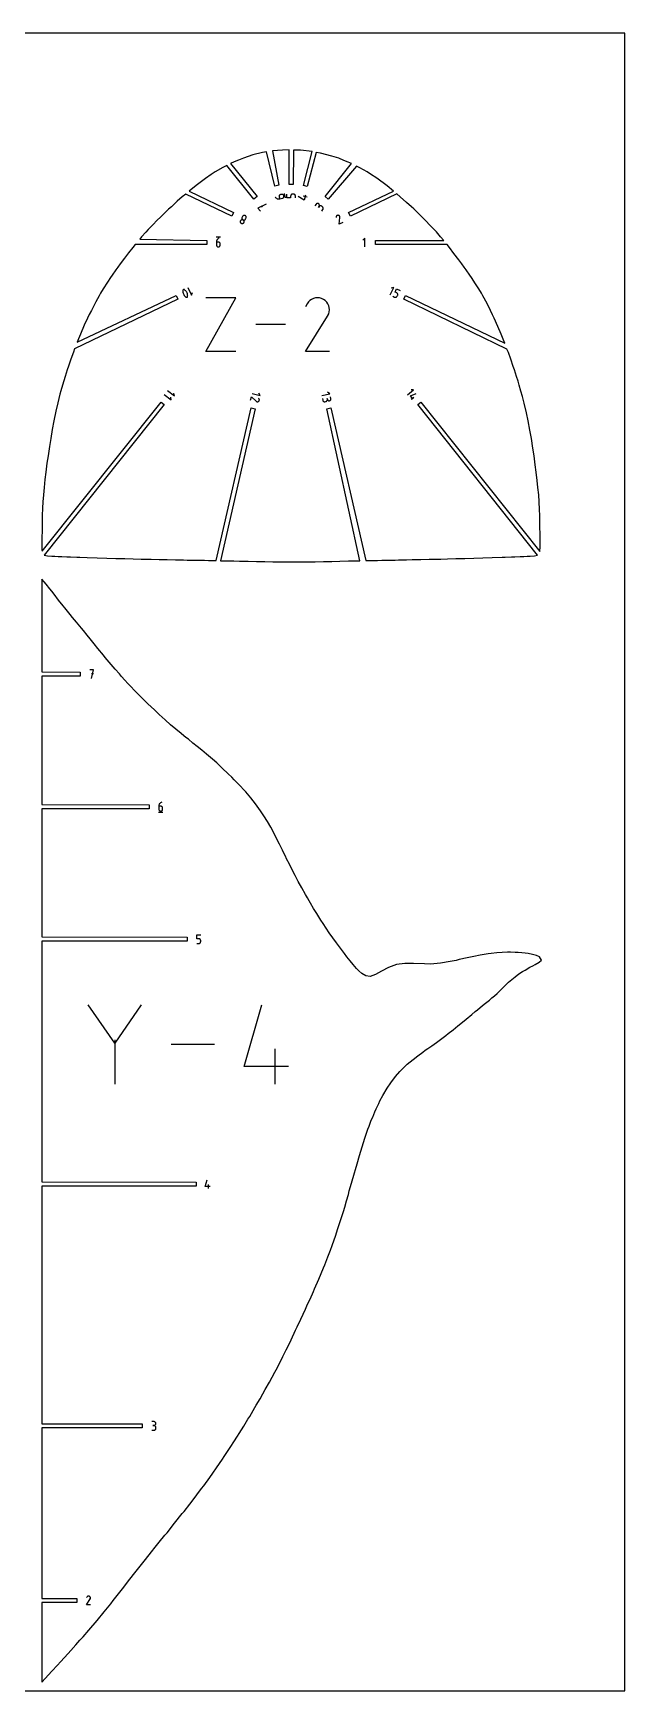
# Model space of a CAD drawing. Extents: x 0 to 51.8, y 0 to 12.2.
# Drawn here: x 7.72 to 12, y 0 to 12 of the extents above; entities that cross this region are included whole.
import ezdxf

# ---------------------------------------------------------------- set-up
doc = ezdxf.new("R2010")
doc.units = 0
doc.header["$MEASUREMENT"] = 0
for name, color, linetype in [('annotation', 7, 'Continuous'), ('boundary', 7, 'Continuous'), ('frame', 7, 'Continuous')]:
    doc.layers.add(name, color=color, linetype=linetype)

msp = doc.modelspace()

# ---------------------------------------------------------------- linework, layer by layer
at = {"layer": 'annotation', "color": 1}
for p, q in [((9.47, 10.814), (9.47, 10.814)), ((9.47, 10.814), (9.472, 10.811)), ((9.472, 10.811), (9.475, 10.807)), ((9.475, 10.807), (9.478, 10.805)), ((9.478, 10.805), (9.482, 10.803)), ((9.482, 10.803), (9.485, 10.801)), ((9.485, 10.801), (9.489, 10.8)), ((9.489, 10.8), (9.493, 10.8)), ((9.499, 10.821), (9.498, 10.819)), ((9.498, 10.819), (9.498, 10.817)), ((9.498, 10.817), (9.498, 10.814)), ((9.498, 10.814), (9.502, 10.8)), ((9.498, 10.8), (9.502, 10.8)), ((9.501, 10.826), (9.499, 10.824)), ((9.499, 10.824), (9.499, 10.821)), ((9.502, 10.827), (9.501, 10.826)), ((9.504, 10.829), (9.502, 10.827)), ((9.502, 10.8), (9.522, 10.806)), ((9.506, 10.83), (9.504, 10.829)), ((9.509, 10.831), (9.506, 10.83)), ((9.515, 10.833), (9.509, 10.831)), ((9.509, 10.831), (9.509, 10.831)), ((9.518, 10.833), (9.515, 10.833)), ((9.52, 10.833), (9.518, 10.833)), ((9.523, 10.833), (9.52, 10.833)), ((9.522, 10.806), (9.522, 10.806)), ((9.522, 10.806), (9.525, 10.806)), ((9.525, 10.832), (9.523, 10.833)), ((9.527, 10.83), (9.525, 10.832)), ((9.525, 10.806), (9.527, 10.808)), ((9.529, 10.829), (9.527, 10.83)), ((9.527, 10.808), (9.529, 10.809)), ((9.53, 10.827), (9.529, 10.829)), ((9.529, 10.809), (9.53, 10.811)), ((9.532, 10.825), (9.53, 10.827)), ((9.53, 10.811), (9.531, 10.813)), ((9.531, 10.813), (9.532, 10.815)), ((9.532, 10.822), (9.532, 10.825)), ((9.533, 10.82), (9.532, 10.822)), ((9.532, 10.822), (9.532, 10.822)), ((9.532, 10.815), (9.533, 10.818)), ((9.533, 10.818), (9.533, 10.82)), ((9.544, 10.809), (9.536, 10.84)), ((9.553, 10.807), (9.553, 10.835)), ((9.581, 10.807), (9.553, 10.807)), ((9.582, 10.823), (9.581, 10.821)), ((9.581, 10.821), (9.581, 10.807)), ((9.583, 10.828), (9.582, 10.825)), ((9.582, 10.825), (9.582, 10.823)), ((9.585, 10.83), (9.583, 10.828)), ((9.586, 10.831), (9.585, 10.83)), ((9.588, 10.833), (9.586, 10.831)), ((9.59, 10.834), (9.588, 10.833)), ((9.593, 10.834), (9.59, 10.834)), ((9.595, 10.835), (9.593, 10.834)), ((9.602, 10.835), (9.595, 10.835)), ((9.595, 10.835), (9.595, 10.835)), ((9.605, 10.834), (9.602, 10.835)), ((9.607, 10.834), (9.605, 10.834)), ((9.609, 10.833), (9.607, 10.834)), ((9.611, 10.831), (9.609, 10.833)), ((9.613, 10.83), (9.611, 10.831)), ((9.614, 10.828), (9.613, 10.83)), ((9.615, 10.825), (9.614, 10.828)), ((9.616, 10.823), (9.615, 10.825)), ((9.616, 10.821), (9.616, 10.823)), ((9.616, 10.807), (9.616, 10.821)), ((9.616, 10.821), (9.616, 10.821)), ((9.68, 10.792), (9.636, 10.818)), ((9.7, 10.813), (9.673, 10.819)), ((9.689, 10.826), (9.68, 10.792)), ((9.242, 10.68), (9.24, 10.68)), ((9.245, 10.681), (9.242, 10.68)), ((9.247, 10.681), (9.245, 10.681)), ((9.25, 10.68), (9.247, 10.681)), ((9.252, 10.679), (9.25, 10.68)), ((9.404, 10.762), (9.345, 10.733)), ((9.345, 10.733), (9.363, 10.711)), ((9.367, 10.751), (9.376, 10.74)), ((9.493, 10.8), (9.498, 10.8)), ((9.765, 10.762), (9.756, 10.751)), ((9.767, 10.764), (9.765, 10.762)), ((9.769, 10.765), (9.767, 10.764)), ((9.771, 10.766), (9.769, 10.765)), ((9.773, 10.767), (9.771, 10.766)), ((9.776, 10.767), (9.773, 10.767)), ((9.778, 10.767), (9.776, 10.767)), ((9.78, 10.767), (9.778, 10.767)), ((9.783, 10.766), (9.78, 10.767)), ((9.785, 10.764), (9.783, 10.766)), ((9.787, 10.744), (9.783, 10.739)), ((9.783, 10.739), (9.787, 10.744)), ((9.787, 10.762), (9.785, 10.764)), ((9.785, 10.764), (9.785, 10.764)), ((9.788, 10.76), (9.787, 10.762)), ((9.787, 10.744), (9.788, 10.747)), ((9.789, 10.746), (9.787, 10.744)), ((9.787, 10.744), (9.787, 10.744)), ((9.789, 10.758), (9.788, 10.76)), ((9.788, 10.747), (9.789, 10.749)), ((9.79, 10.756), (9.789, 10.758)), ((9.789, 10.749), (9.79, 10.751)), ((9.791, 10.748), (9.789, 10.746)), ((9.79, 10.754), (9.79, 10.756)), ((9.79, 10.751), (9.79, 10.754)), ((9.793, 10.749), (9.791, 10.748)), ((9.795, 10.749), (9.793, 10.749)), ((9.798, 10.75), (9.795, 10.749)), ((9.8, 10.75), (9.798, 10.75)), ((9.802, 10.749), (9.8, 10.75)), ((9.805, 10.748), (9.802, 10.749)), ((9.807, 10.747), (9.805, 10.748)), ((9.806, 10.712), (9.814, 10.723)), ((9.812, 10.742), (9.807, 10.747)), ((9.807, 10.747), (9.807, 10.747)), ((9.814, 10.741), (9.812, 10.742)), ((9.815, 10.739), (9.814, 10.741)), ((9.814, 10.723), (9.816, 10.725)), ((9.814, 10.723), (9.814, 10.723)), ((9.817, 10.736), (9.815, 10.739)), ((9.816, 10.725), (9.817, 10.727)), ((9.817, 10.734), (9.817, 10.736)), ((9.817, 10.732), (9.817, 10.734)), ((9.817, 10.729), (9.817, 10.732)), ((9.817, 10.727), (9.817, 10.729)), ((9.918, 10.68), (9.916, 10.679)), ((9.92, 10.681), (9.918, 10.68)), ((9.923, 10.682), (9.92, 10.681)), ((9.925, 10.682), (9.923, 10.682)), ((9.928, 10.681), (9.925, 10.682)), ((9.925, 10.682), (9.925, 10.682)), ((9.93, 10.68), (9.928, 10.681)), ((9.932, 10.679), (9.93, 10.68)), ((9.218, 10.641), (9.217, 10.639)), ((9.217, 10.639), (9.217, 10.637)), ((9.217, 10.637), (9.217, 10.634)), ((9.217, 10.634), (9.217, 10.632)), ((9.217, 10.632), (9.218, 10.63)), ((9.219, 10.644), (9.218, 10.641)), ((9.218, 10.641), (9.218, 10.641)), ((9.218, 10.63), (9.219, 10.628)), ((9.221, 10.645), (9.219, 10.644)), ((9.219, 10.628), (9.221, 10.626)), ((9.223, 10.647), (9.221, 10.645)), ((9.221, 10.626), (9.222, 10.624)), ((9.222, 10.624), (9.225, 10.623)), ((9.225, 10.648), (9.223, 10.647)), ((9.227, 10.649), (9.225, 10.648)), ((9.225, 10.623), (9.225, 10.623)), ((9.225, 10.623), (9.227, 10.622)), ((9.23, 10.649), (9.227, 10.649)), ((9.227, 10.622), (9.229, 10.621)), ((9.23, 10.667), (9.229, 10.664)), ((9.229, 10.664), (9.229, 10.662)), ((9.229, 10.662), (9.229, 10.659)), ((9.229, 10.659), (9.229, 10.657)), ((9.229, 10.657), (9.23, 10.655)), ((9.229, 10.621), (9.232, 10.621)), ((9.233, 10.673), (9.23, 10.667)), ((9.23, 10.667), (9.23, 10.667)), ((9.23, 10.655), (9.231, 10.653)), ((9.232, 10.649), (9.23, 10.649)), ((9.231, 10.653), (9.233, 10.651)), ((9.234, 10.649), (9.232, 10.649)), ((9.232, 10.621), (9.234, 10.622)), ((9.235, 10.675), (9.233, 10.673)), ((9.233, 10.651), (9.235, 10.649)), ((9.237, 10.648), (9.234, 10.649)), ((9.234, 10.622), (9.236, 10.623)), ((9.236, 10.677), (9.235, 10.675)), ((9.235, 10.649), (9.237, 10.648)), ((9.238, 10.678), (9.236, 10.677)), ((9.236, 10.623), (9.238, 10.624)), ((9.237, 10.648), (9.237, 10.648)), ((9.237, 10.648), (9.239, 10.647)), ((9.239, 10.647), (9.237, 10.648)), ((9.237, 10.648), (9.237, 10.648)), ((9.24, 10.68), (9.238, 10.678)), ((9.238, 10.624), (9.24, 10.625)), ((9.239, 10.647), (9.242, 10.647)), ((9.241, 10.645), (9.239, 10.647)), ((9.24, 10.625), (9.242, 10.627)), ((9.242, 10.643), (9.241, 10.645)), ((9.242, 10.647), (9.244, 10.647)), ((9.243, 10.641), (9.242, 10.643)), ((9.242, 10.627), (9.243, 10.629)), ((9.244, 10.639), (9.243, 10.641)), ((9.243, 10.629), (9.244, 10.632)), ((9.243, 10.629), (9.243, 10.629)), ((9.244, 10.647), (9.246, 10.647)), ((9.245, 10.636), (9.244, 10.639)), ((9.244, 10.632), (9.245, 10.634)), ((9.245, 10.634), (9.245, 10.636)), ((9.246, 10.647), (9.249, 10.648)), ((9.249, 10.648), (9.251, 10.649)), ((9.251, 10.649), (9.253, 10.651)), ((9.254, 10.678), (9.252, 10.679)), ((9.252, 10.679), (9.252, 10.679)), ((9.253, 10.651), (9.254, 10.652)), ((9.256, 10.677), (9.254, 10.678)), ((9.254, 10.652), (9.255, 10.655)), ((9.255, 10.655), (9.258, 10.661)), ((9.257, 10.675), (9.256, 10.677)), ((9.259, 10.673), (9.257, 10.675)), ((9.258, 10.661), (9.259, 10.663)), ((9.258, 10.661), (9.258, 10.661)), ((9.259, 10.67), (9.259, 10.673)), ((9.26, 10.668), (9.259, 10.67)), ((9.259, 10.663), (9.26, 10.666)), ((9.26, 10.666), (9.26, 10.668)), ((9.911, 10.673), (9.91, 10.671)), ((9.91, 10.671), (9.91, 10.669)), ((9.91, 10.669), (9.91, 10.665)), ((9.913, 10.676), (9.911, 10.673)), ((9.914, 10.677), (9.913, 10.676)), ((9.916, 10.679), (9.914, 10.677)), ((9.934, 10.678), (9.932, 10.679)), ((9.933, 10.617), (9.938, 10.666)), ((9.958, 10.629), (9.933, 10.617)), ((9.935, 10.676), (9.934, 10.678)), ((9.937, 10.674), (9.935, 10.676)), ((9.937, 10.671), (9.937, 10.674)), ((9.938, 10.669), (9.937, 10.671)), ((9.938, 10.667), (9.938, 10.669)), ((9.938, 10.666), (9.938, 10.667)), ((9.938, 10.667), (9.938, 10.667)), ((9.938, 10.666), (9.938, 10.666)), ((9.938, 10.666), (9.938, 10.666)), ((9.938, 10.666), (9.938, 10.666)), ((9.938, 10.666), (9.938, 10.666)), ((9.938, 10.666), (9.938, 10.666)), ((9.938, 10.666), (9.938, 10.666)), ((9.938, 10.666), (9.938, 10.666)), ((9.938, 10.666), (9.938, 10.666)), ((9.938, 10.666), (9.938, 10.666)), ((9.073, 10.524), (9.042, 10.524)), ((9.045, 10.496), (9.044, 10.492)), ((9.044, 10.492), (9.044, 10.488)), ((9.044, 10.488), (9.044, 10.467)), ((9.058, 10.488), (9.044, 10.488)), ((9.044, 10.467), (9.044, 10.467)), ((9.044, 10.467), (9.044, 10.464)), ((9.044, 10.464), (9.045, 10.462)), ((9.046, 10.5), (9.045, 10.496)), ((9.045, 10.462), (9.046, 10.46)), ((9.048, 10.504), (9.046, 10.5)), ((9.046, 10.46), (9.047, 10.458)), ((9.047, 10.458), (9.049, 10.456)), ((9.051, 10.507), (9.048, 10.504)), ((9.049, 10.456), (9.051, 10.455)), ((9.054, 10.51), (9.051, 10.507)), ((9.051, 10.455), (9.053, 10.454)), ((9.053, 10.454), (9.055, 10.453)), ((9.057, 10.513), (9.054, 10.51)), ((9.055, 10.453), (9.058, 10.453)), ((9.061, 10.515), (9.057, 10.513)), ((9.06, 10.488), (9.058, 10.488)), ((9.058, 10.453), (9.058, 10.453)), ((9.058, 10.453), (9.06, 10.453)), ((9.063, 10.487), (9.06, 10.488)), ((9.06, 10.453), (9.063, 10.454)), ((9.065, 10.516), (9.061, 10.515)), ((9.065, 10.486), (9.063, 10.487)), ((9.063, 10.454), (9.065, 10.455)), ((9.065, 10.516), (9.065, 10.516)), ((9.067, 10.485), (9.065, 10.486)), ((9.065, 10.455), (9.067, 10.456)), ((9.068, 10.483), (9.067, 10.485)), ((9.067, 10.456), (9.068, 10.458)), ((9.07, 10.481), (9.068, 10.483)), ((9.068, 10.458), (9.07, 10.46)), ((9.071, 10.479), (9.07, 10.481)), ((9.07, 10.46), (9.071, 10.462)), ((9.072, 10.477), (9.071, 10.479)), ((9.071, 10.462), (9.072, 10.464)), ((9.072, 10.474), (9.072, 10.477)), ((9.072, 10.467), (9.072, 10.474)), ((9.072, 10.474), (9.072, 10.474)), ((9.072, 10.464), (9.072, 10.467)), ((10.118, 10.516), (10.104, 10.502)), ((10.118, 10.453), (10.118, 10.516)), ((8.802, 10.14), (8.801, 10.139)), ((8.801, 10.139), (8.801, 10.137)), ((8.801, 10.137), (8.801, 10.136)), ((8.801, 10.136), (8.801, 10.136)), ((8.801, 10.136), (8.801, 10.13)), ((8.801, 10.13), (8.802, 10.124)), ((8.803, 10.141), (8.802, 10.14)), ((8.802, 10.124), (8.803, 10.118)), ((8.804, 10.142), (8.803, 10.141)), ((8.803, 10.118), (8.805, 10.113)), ((8.805, 10.143), (8.804, 10.142)), ((8.806, 10.144), (8.805, 10.143)), ((8.805, 10.113), (8.808, 10.107)), ((8.808, 10.144), (8.806, 10.144)), ((8.809, 10.144), (8.808, 10.144)), ((8.808, 10.107), (8.811, 10.102)), ((8.809, 10.144), (8.809, 10.144)), ((8.81, 10.144), (8.809, 10.144)), ((8.811, 10.144), (8.81, 10.144)), ((8.81, 10.144), (8.81, 10.144)), ((8.812, 10.144), (8.811, 10.144)), ((8.811, 10.102), (8.814, 10.098)), ((8.812, 10.143), (8.812, 10.144)), ((8.813, 10.143), (8.812, 10.143)), ((8.814, 10.143), (8.813, 10.143)), ((8.813, 10.143), (8.813, 10.143)), ((8.814, 10.142), (8.814, 10.143)), ((8.819, 10.138), (8.814, 10.142)), ((8.814, 10.142), (8.814, 10.142)), ((8.814, 10.098), (8.818, 10.094)), ((8.818, 10.094), (8.823, 10.09)), ((8.823, 10.134), (8.819, 10.138)), ((8.826, 10.129), (8.823, 10.134)), ((8.823, 10.09), (8.823, 10.09)), ((8.823, 10.09), (8.823, 10.089)), ((8.823, 10.089), (8.824, 10.089)), ((8.824, 10.089), (8.825, 10.089)), ((8.825, 10.089), (8.825, 10.088)), ((8.825, 10.088), (8.826, 10.088)), ((8.83, 10.124), (8.826, 10.129)), ((8.826, 10.088), (8.826, 10.088)), ((8.826, 10.088), (8.827, 10.088)), ((8.827, 10.088), (8.828, 10.088)), ((8.828, 10.088), (8.828, 10.088)), ((8.828, 10.088), (8.828, 10.088)), ((8.828, 10.088), (8.83, 10.088)), ((8.832, 10.119), (8.83, 10.124)), ((8.83, 10.088), (8.831, 10.088)), ((8.831, 10.088), (8.832, 10.089)), ((8.834, 10.114), (8.832, 10.119)), ((8.832, 10.089), (8.834, 10.09)), ((8.835, 10.108), (8.834, 10.114)), ((8.834, 10.09), (8.835, 10.091)), ((8.836, 10.102), (8.835, 10.108)), ((8.835, 10.092), (8.836, 10.093)), ((8.835, 10.091), (8.835, 10.092)), ((8.837, 10.096), (8.836, 10.102)), ((8.836, 10.095), (8.837, 10.096)), ((8.836, 10.093), (8.836, 10.095)), ((8.837, 10.096), (8.837, 10.096)), ((8.838, 10.159), (8.864, 10.104)), ((8.864, 10.104), (8.871, 10.122)), ((8.968, 9.695), (9.184, 10.084)), ((9.184, 10.084), (8.968, 10.084)), ((9.761, 10.083), (9.746, 10.079)), ((9.775, 10.084), (9.761, 10.083)), ((9.79, 10.083), (9.775, 10.084)), ((9.805, 10.079), (9.79, 10.083)), ((10.302, 10.105), (10.328, 10.16)), ((10.328, 10.16), (10.31, 10.154)), ((10.322, 10.096), (10.334, 10.09)), ((10.334, 10.09), (10.334, 10.09)), ((10.334, 10.09), (10.337, 10.089)), ((10.337, 10.126), (10.348, 10.15)), ((10.349, 10.12), (10.337, 10.126)), ((10.337, 10.089), (10.339, 10.088)), ((10.339, 10.088), (10.341, 10.088)), ((10.341, 10.088), (10.343, 10.089)), ((10.343, 10.089), (10.346, 10.09)), ((10.346, 10.09), (10.348, 10.091)), ((10.348, 10.15), (10.373, 10.138)), ((10.348, 10.091), (10.349, 10.092)), ((10.351, 10.119), (10.349, 10.12)), ((10.349, 10.092), (10.351, 10.094)), ((10.353, 10.117), (10.351, 10.119)), ((10.351, 10.094), (10.352, 10.096)), ((10.352, 10.096), (10.355, 10.102)), ((10.354, 10.115), (10.353, 10.117)), ((10.355, 10.113), (10.354, 10.115)), ((10.356, 10.111), (10.355, 10.113)), ((10.355, 10.102), (10.356, 10.104)), ((10.355, 10.102), (10.355, 10.102)), ((10.356, 10.109), (10.356, 10.111)), ((10.356, 10.107), (10.356, 10.109)), ((10.356, 10.104), (10.356, 10.107)), ((9.701, 10.041), (9.69, 10.019)), ((9.71, 10.054), (9.701, 10.041)), ((9.721, 10.064), (9.71, 10.054)), ((9.733, 10.073), (9.721, 10.064)), ((9.746, 10.079), (9.733, 10.073)), ((9.819, 10.073), (9.805, 10.079)), ((9.832, 10.064), (9.819, 10.073)), ((9.819, 10.073), (9.819, 10.073)), ((9.843, 10.053), (9.832, 10.064)), ((9.851, 10.041), (9.843, 10.053)), ((9.857, 10.027), (9.851, 10.041)), ((9.851, 9.955), (9.857, 9.969)), ((9.861, 10.013), (9.857, 10.027)), ((9.857, 9.969), (9.861, 9.983)), ((9.862, 9.998), (9.861, 10.013)), ((9.861, 9.983), (9.862, 9.998)), ((9.543, 9.89), (9.33, 9.89)), ((9.689, 9.695), (9.849, 9.952)), ((9.849, 9.952), (9.85, 9.953)), ((9.849, 9.952), (9.849, 9.952)), ((9.849, 9.952), (9.849, 9.952)), ((9.85, 9.953), (9.85, 9.954)), ((9.85, 9.954), (9.85, 9.954)), ((9.85, 9.954), (9.851, 9.954)), ((9.85, 9.953), (9.85, 9.953)), ((9.85, 9.953), (9.85, 9.953)), ((9.85, 9.953), (9.85, 9.953)), ((9.851, 9.954), (9.851, 9.955)), ((9.851, 9.955), (9.851, 9.955)), ((9.184, 9.695), (8.968, 9.695)), ((9.862, 9.695), (9.689, 9.695)), ((8.667, 9.385), (8.716, 9.345)), ((8.69, 9.414), (8.74, 9.375)), ((8.716, 9.345), (8.714, 9.365)), ((8.74, 9.375), (8.737, 9.395)), ((9.292, 9.342), (9.298, 9.368)), ((9.298, 9.368), (9.332, 9.335)), ((9.303, 9.391), (9.362, 9.377)), ((9.362, 9.377), (9.352, 9.393)), ((9.806, 9.377), (9.865, 9.39)), ((9.865, 9.39), (9.849, 9.401)), ((9.873, 9.355), (9.87, 9.368)), ((10.427, 9.383), (10.47, 9.418)), ((10.45, 9.375), (10.49, 9.392)), ((10.468, 9.351), (10.45, 9.375)), ((10.47, 9.418), (10.453, 9.419)), ((10.453, 9.351), (10.472, 9.366)), ((9.332, 9.335), (9.332, 9.335)), ((9.332, 9.335), (9.332, 9.335)), ((9.332, 9.335), (9.332, 9.335)), ((9.332, 9.335), (9.332, 9.335)), ((9.332, 9.335), (9.332, 9.335)), ((9.332, 9.335), (9.332, 9.335)), ((9.332, 9.335), (9.332, 9.335)), ((9.332, 9.335), (9.332, 9.335)), ((9.332, 9.335), (9.332, 9.335)), ((9.332, 9.335), (9.332, 9.335)), ((9.332, 9.335), (9.332, 9.335)), ((9.332, 9.335), (9.334, 9.334)), ((9.334, 9.334), (9.336, 9.332)), ((9.336, 9.332), (9.338, 9.332)), ((9.338, 9.332), (9.341, 9.331)), ((9.341, 9.331), (9.343, 9.332)), ((9.343, 9.332), (9.345, 9.332)), ((9.345, 9.332), (9.347, 9.333)), ((9.347, 9.333), (9.349, 9.334)), ((9.35, 9.355), (9.348, 9.357)), ((9.349, 9.334), (9.351, 9.336)), ((9.352, 9.353), (9.35, 9.355)), ((9.351, 9.336), (9.353, 9.338)), ((9.351, 9.336), (9.351, 9.336)), ((9.353, 9.351), (9.352, 9.353)), ((9.354, 9.349), (9.353, 9.351)), ((9.353, 9.338), (9.354, 9.34)), ((9.355, 9.347), (9.354, 9.349)), ((9.354, 9.342), (9.355, 9.344)), ((9.354, 9.34), (9.354, 9.342)), ((9.355, 9.344), (9.355, 9.347)), ((9.811, 9.355), (9.814, 9.342)), ((9.814, 9.342), (9.814, 9.342)), ((9.814, 9.342), (9.815, 9.339)), ((9.815, 9.339), (9.816, 9.337)), ((9.816, 9.337), (9.817, 9.336)), ((9.817, 9.336), (9.819, 9.334)), ((9.819, 9.334), (9.821, 9.333)), ((9.821, 9.333), (9.823, 9.332)), ((9.823, 9.332), (9.825, 9.331)), ((9.825, 9.331), (9.828, 9.331)), ((9.828, 9.331), (9.83, 9.332)), ((9.83, 9.332), (9.837, 9.333)), ((9.837, 9.333), (9.839, 9.334)), ((9.837, 9.333), (9.837, 9.333)), ((9.839, 9.334), (9.841, 9.335)), ((9.841, 9.335), (9.843, 9.336)), ((9.843, 9.336), (9.844, 9.338)), ((9.844, 9.338), (9.846, 9.34)), ((9.847, 9.349), (9.845, 9.356)), ((9.845, 9.356), (9.847, 9.349)), ((9.846, 9.342), (9.847, 9.344)), ((9.846, 9.34), (9.846, 9.342)), ((9.847, 9.347), (9.847, 9.349)), ((9.847, 9.349), (9.847, 9.349)), ((9.847, 9.349), (9.847, 9.347)), ((9.847, 9.344), (9.847, 9.347)), ((9.847, 9.347), (9.849, 9.345)), ((9.849, 9.345), (9.85, 9.343)), ((9.85, 9.343), (9.852, 9.341)), ((9.852, 9.341), (9.854, 9.34)), ((9.854, 9.34), (9.856, 9.339)), ((9.856, 9.339), (9.858, 9.339)), ((9.858, 9.339), (9.86, 9.339)), ((9.86, 9.339), (9.863, 9.339)), ((9.863, 9.339), (9.865, 9.34)), ((9.863, 9.339), (9.863, 9.339)), ((9.865, 9.34), (9.867, 9.341)), ((9.867, 9.341), (9.869, 9.342)), ((9.869, 9.342), (9.871, 9.344)), ((9.871, 9.344), (9.872, 9.346)), ((9.872, 9.346), (9.873, 9.348)), ((9.873, 9.353), (9.873, 9.355)), ((9.873, 9.35), (9.873, 9.353)), ((9.873, 9.348), (9.873, 9.35)), ((8.155, 7.391), (8.127, 7.391)), ((8.141, 7.328), (8.155, 7.391)), ((8.155, 7.363), (8.141, 7.363)), ((8.625, 6.361), (8.656, 6.361)), ((8.628, 6.412), (8.627, 6.408)), ((8.627, 6.408), (8.627, 6.404)), ((8.627, 6.404), (8.627, 6.383)), ((8.641, 6.404), (8.627, 6.404)), ((8.627, 6.383), (8.627, 6.383)), ((8.627, 6.383), (8.627, 6.38)), ((8.627, 6.38), (8.627, 6.378)), ((8.627, 6.378), (8.629, 6.376)), ((8.629, 6.416), (8.628, 6.412)), ((8.631, 6.42), (8.629, 6.416)), ((8.629, 6.376), (8.63, 6.374)), ((8.63, 6.374), (8.632, 6.372)), ((8.634, 6.423), (8.631, 6.42)), ((8.632, 6.372), (8.634, 6.371)), ((8.637, 6.426), (8.634, 6.423)), ((8.634, 6.371), (8.636, 6.37)), ((8.636, 6.37), (8.638, 6.369)), ((8.64, 6.428), (8.637, 6.426)), ((8.638, 6.369), (8.641, 6.369)), ((8.644, 6.43), (8.64, 6.428)), ((8.643, 6.404), (8.641, 6.404)), ((8.641, 6.369), (8.641, 6.369)), ((8.641, 6.369), (8.643, 6.369)), ((8.645, 6.403), (8.643, 6.404)), ((8.643, 6.369), (8.645, 6.37)), ((8.648, 6.432), (8.644, 6.43)), ((8.648, 6.402), (8.645, 6.403)), ((8.645, 6.37), (8.648, 6.371)), ((8.648, 6.432), (8.648, 6.432)), ((8.65, 6.4), (8.648, 6.402)), ((8.648, 6.371), (8.65, 6.372)), ((8.651, 6.399), (8.65, 6.4)), ((8.65, 6.372), (8.651, 6.374)), ((8.653, 6.397), (8.651, 6.399)), ((8.651, 6.374), (8.653, 6.376)), ((8.654, 6.395), (8.653, 6.397)), ((8.653, 6.376), (8.654, 6.378)), ((8.654, 6.392), (8.654, 6.395)), ((8.655, 6.39), (8.654, 6.392)), ((8.654, 6.38), (8.655, 6.383)), ((8.654, 6.378), (8.654, 6.38)), ((8.655, 6.383), (8.655, 6.39)), ((8.655, 6.39), (8.655, 6.39)), ((8.903, 5.445), (8.903, 5.473)), ((8.903, 5.473), (8.931, 5.473)), ((8.917, 5.445), (8.903, 5.445)), ((8.903, 5.41), (8.917, 5.41)), ((8.919, 5.444), (8.917, 5.445)), ((8.917, 5.41), (8.917, 5.41)), ((8.917, 5.41), (8.919, 5.41)), ((8.921, 5.444), (8.919, 5.444)), ((8.919, 5.41), (8.921, 5.411)), ((8.924, 5.443), (8.921, 5.444)), ((8.921, 5.411), (8.924, 5.412)), ((8.926, 5.441), (8.924, 5.443)), ((8.924, 5.412), (8.926, 5.413)), ((8.927, 5.44), (8.926, 5.441)), ((8.926, 5.413), (8.927, 5.415)), ((8.929, 5.438), (8.927, 5.44)), ((8.927, 5.415), (8.929, 5.417)), ((8.93, 5.436), (8.929, 5.438)), ((8.929, 5.417), (8.93, 5.419)), ((8.93, 5.433), (8.93, 5.436)), ((8.931, 5.431), (8.93, 5.433)), ((8.93, 5.421), (8.931, 5.424)), ((8.93, 5.419), (8.93, 5.421)), ((8.931, 5.424), (8.931, 5.431)), ((8.931, 5.431), (8.931, 5.431)), ((8.309, 4.689), (8.117, 4.967)), ((8.5, 4.967), (8.309, 4.689)), ((9.246, 4.52), (9.374, 4.967)), ((8.309, 4.712), (8.309, 4.392)), ((9.031, 4.679), (8.716, 4.679)), ((9.47, 4.392), (9.47, 4.647)), ((9.565, 4.52), (9.246, 4.52)), ((8.963, 3.651), (8.977, 3.7)), ((8.998, 3.651), (8.963, 3.651)), ((8.988, 3.637), (8.988, 3.665)), ((8.591, 1.949), (8.577, 1.949)), ((8.591, 1.921), (8.584, 1.921)), ((8.584, 1.921), (8.591, 1.921)), ((8.594, 1.949), (8.591, 1.949)), ((8.594, 1.921), (8.591, 1.921)), ((8.591, 1.921), (8.591, 1.921)), ((8.591, 1.921), (8.594, 1.921)), ((8.596, 1.948), (8.594, 1.949)), ((8.594, 1.921), (8.596, 1.922)), ((8.596, 1.92), (8.594, 1.921)), ((8.598, 1.947), (8.596, 1.948)), ((8.596, 1.922), (8.598, 1.923)), ((8.598, 1.919), (8.596, 1.92)), ((8.6, 1.946), (8.598, 1.947)), ((8.598, 1.923), (8.6, 1.925)), ((8.602, 1.944), (8.6, 1.946)), ((8.6, 1.925), (8.602, 1.926)), ((8.603, 1.942), (8.602, 1.944)), ((8.602, 1.926), (8.603, 1.928)), ((8.605, 1.94), (8.603, 1.942)), ((8.603, 1.928), (8.605, 1.93)), ((8.605, 1.938), (8.605, 1.94)), ((8.605, 1.935), (8.605, 1.938)), ((8.605, 1.933), (8.605, 1.935)), ((8.605, 1.935), (8.605, 1.935)), ((8.605, 1.93), (8.605, 1.933)), ((8.577, 1.886), (8.591, 1.886)), ((8.591, 1.886), (8.594, 1.887)), ((8.591, 1.886), (8.591, 1.886)), ((8.594, 1.887), (8.596, 1.887)), ((8.596, 1.887), (8.598, 1.888)), ((8.6, 1.918), (8.598, 1.919)), ((8.598, 1.888), (8.6, 1.89)), ((8.602, 1.916), (8.6, 1.918)), ((8.6, 1.89), (8.602, 1.891)), ((8.603, 1.914), (8.602, 1.916)), ((8.602, 1.891), (8.603, 1.893)), ((8.605, 1.912), (8.603, 1.914)), ((8.603, 1.893), (8.605, 1.895)), ((8.605, 1.91), (8.605, 1.912)), ((8.605, 1.907), (8.605, 1.91)), ((8.605, 1.9), (8.605, 1.907)), ((8.605, 1.907), (8.605, 1.907)), ((8.605, 1.898), (8.605, 1.9)), ((8.605, 1.895), (8.605, 1.898)), ((8.106, 0.679), (8.104, 0.675)), ((8.104, 0.623), (8.13, 0.665)), ((8.132, 0.623), (8.104, 0.623)), ((8.108, 0.681), (8.106, 0.679)), ((8.109, 0.683), (8.108, 0.681)), ((8.111, 0.684), (8.109, 0.683)), ((8.114, 0.685), (8.111, 0.684)), ((8.116, 0.686), (8.114, 0.685)), ((8.118, 0.686), (8.116, 0.686)), ((8.121, 0.686), (8.118, 0.686)), ((8.123, 0.685), (8.121, 0.686)), ((8.125, 0.684), (8.123, 0.685)), ((8.127, 0.683), (8.125, 0.684)), ((8.125, 0.684), (8.125, 0.684)), ((8.129, 0.681), (8.127, 0.683)), ((8.131, 0.679), (8.129, 0.681)), ((8.13, 0.665), (8.132, 0.667)), ((8.13, 0.665), (8.13, 0.665)), ((8.13, 0.665), (8.13, 0.665)), ((8.13, 0.665), (8.13, 0.665)), ((8.13, 0.665), (8.13, 0.665)), ((8.13, 0.665), (8.13, 0.665)), ((8.13, 0.665), (8.13, 0.665)), ((8.13, 0.665), (8.13, 0.665)), ((8.13, 0.665), (8.13, 0.665)), ((8.13, 0.665), (8.13, 0.665)), ((8.13, 0.665), (8.13, 0.665)), ((8.13, 0.665), (8.13, 0.665)), ((8.132, 0.677), (8.131, 0.679)), ((8.132, 0.674), (8.132, 0.677)), ((8.132, 0.672), (8.132, 0.674)), ((8.132, 0.67), (8.132, 0.672)), ((8.132, 0.667), (8.132, 0.67))]:
    msp.add_line(p, q, dxfattribs=at)
at = {"layer": 'boundary', "color": 5}
for p, q in [((9.12, 11.043), (9.091, 11.027)), ((9.315, 10.798), (9.12, 11.043)), ((9.172, 11.068), (9.147, 11.056)), ((9.147, 11.056), (9.338, 10.817)), ((9.203, 11.081), (9.172, 11.068)), ((9.24, 11.096), (9.203, 11.081)), ((9.308, 11.118), (9.24, 11.096)), ((9.377, 11.135), (9.308, 11.118)), ((9.406, 11.14), (9.377, 11.135)), ((9.467, 10.893), (9.406, 11.14)), ((9.522, 11.154), (9.449, 11.147)), ((9.449, 11.147), (9.496, 10.9)), ((9.571, 11.155), (9.522, 11.154)), ((9.57, 10.904), (9.571, 11.155)), ((9.602, 11.154), (9.6, 10.904)), ((9.653, 11.152), (9.602, 11.154)), ((9.736, 11.143), (9.653, 11.152)), ((9.674, 10.898), (9.736, 11.143)), ((9.765, 11.137), (9.702, 10.891)), ((9.797, 11.131), (9.765, 11.137)), ((9.879, 11.11), (9.797, 11.131)), ((9.831, 10.817), (10.021, 11.056)), ((9.929, 11.094), (9.879, 11.11)), ((9.966, 11.079), (9.929, 11.094)), ((9.997, 11.067), (9.966, 11.079)), ((10.021, 11.056), (9.997, 11.067)), ((8.966, 10.948), (8.898, 10.897)), ((9.007, 10.976), (8.966, 10.948)), ((9.035, 10.995), (9.007, 10.976)), ((9.091, 11.027), (9.035, 10.995)), ((10.059, 11.038), (9.854, 10.799)), ((10.081, 11.026), (10.059, 11.038)), ((10.134, 10.996), (10.081, 11.026)), ((10.16, 10.979), (10.134, 10.996)), ((10.204, 10.95), (10.16, 10.979)), ((10.28, 10.894), (10.204, 10.95)), ((8.797, 10.814), (8.761, 10.783)), ((8.822, 10.835), (8.797, 10.814)), ((9.156, 10.674), (8.822, 10.835)), ((8.898, 10.897), (8.847, 10.856)), ((8.847, 10.856), (9.169, 10.701)), ((9.338, 10.817), (9.315, 10.798)), ((9.496, 10.9), (9.467, 10.893)), ((9.6, 10.904), (9.57, 10.904)), ((9.702, 10.891), (9.674, 10.898)), ((9.854, 10.799), (9.831, 10.817)), ((10.001, 10.701), (10.325, 10.857)), ((10.35, 10.837), (10.014, 10.675)), ((10.325, 10.857), (10.28, 10.894)), ((10.374, 10.816), (10.35, 10.837)), ((10.421, 10.774), (10.374, 10.816)), ((8.659, 10.688), (8.639, 10.668)), ((8.698, 10.725), (8.659, 10.688)), ((8.718, 10.743), (8.698, 10.725)), ((8.761, 10.783), (8.718, 10.743)), ((9.169, 10.701), (9.156, 10.674)), ((10.014, 10.675), (10.001, 10.701)), ((10.455, 10.743), (10.421, 10.774)), ((10.472, 10.728), (10.455, 10.743)), ((10.511, 10.689), (10.472, 10.728)), ((10.531, 10.67), (10.511, 10.689)), ((8.551, 10.578), (8.533, 10.56)), ((8.583, 10.613), (8.551, 10.578)), ((8.616, 10.646), (8.583, 10.613)), ((8.639, 10.668), (8.616, 10.646)), ((10.554, 10.647), (10.531, 10.67)), ((10.594, 10.606), (10.554, 10.647)), ((10.619, 10.578), (10.594, 10.606)), ((10.636, 10.561), (10.619, 10.578)), ((10.667, 10.525), (10.636, 10.561)), ((8.439, 10.448), (8.409, 10.41)), ((8.456, 10.47), (8.439, 10.448)), ((8.974, 10.47), (8.456, 10.47)), ((8.503, 10.525), (8.489, 10.509)), ((8.489, 10.509), (8.974, 10.499)), ((8.533, 10.56), (8.503, 10.525)), ((8.974, 10.499), (8.974, 10.47)), ((10.195, 10.47), (10.195, 10.499)), ((10.195, 10.499), (10.689, 10.499)), ((10.713, 10.47), (10.195, 10.47)), ((10.689, 10.499), (10.667, 10.525)), ((10.73, 10.448), (10.713, 10.47)), ((10.763, 10.406), (10.73, 10.448)), ((8.348, 10.329), (8.33, 10.305)), ((8.378, 10.37), (8.348, 10.329)), ((8.409, 10.41), (8.378, 10.37)), ((10.798, 10.359), (10.763, 10.406)), ((10.82, 10.329), (10.798, 10.359)), ((10.838, 10.305), (10.82, 10.329)), ((8.278, 10.231), (8.255, 10.197)), ((8.289, 10.248), (8.278, 10.231)), ((8.317, 10.287), (8.289, 10.248)), ((8.33, 10.305), (8.317, 10.287)), ((10.851, 10.287), (10.838, 10.305)), ((10.879, 10.247), (10.851, 10.287)), ((10.89, 10.231), (10.879, 10.247)), ((10.92, 10.185), (10.89, 10.231)), ((8.037, 9.763), (8.753, 10.101)), ((8.195, 10.099), (8.171, 10.056)), ((8.206, 10.118), (8.195, 10.099)), ((8.225, 10.149), (8.206, 10.118)), ((8.255, 10.197), (8.225, 10.149)), ((8.753, 10.101), (8.766, 10.074)), ((10.4, 10.075), (10.413, 10.102)), ((10.413, 10.102), (11.131, 9.756)), ((10.943, 10.149), (10.92, 10.185)), ((10.962, 10.117), (10.943, 10.149)), ((10.972, 10.098), (10.962, 10.117)), ((11.003, 10.043), (10.972, 10.098)), ((8.766, 10.074), (8.018, 9.714)), ((8.124, 9.964), (8.112, 9.938)), ((8.139, 9.993), (8.124, 9.964)), ((8.171, 10.056), (8.139, 9.993)), ((11.147, 9.713), (10.4, 10.075)), ((11.028, 9.992), (11.003, 10.043)), ((11.043, 9.962), (11.028, 9.992)), ((11.055, 9.936), (11.043, 9.962)), ((8.088, 9.886), (8.061, 9.822)), ((8.112, 9.938), (8.088, 9.886)), ((11.082, 9.876), (11.055, 9.936)), ((11.105, 9.821), (11.082, 9.876)), ((8.046, 9.787), (8.037, 9.763)), ((8.061, 9.822), (8.046, 9.787)), ((11.12, 9.785), (11.105, 9.821)), ((11.131, 9.756), (11.12, 9.785)), ((7.991, 9.641), (7.973, 9.589)), ((8.009, 9.691), (7.991, 9.641)), ((8.018, 9.714), (8.009, 9.691)), ((11.157, 9.689), (11.147, 9.713)), ((11.175, 9.639), (11.157, 9.689)), ((11.193, 9.588), (11.175, 9.639)), ((7.939, 9.483), (7.93, 9.452)), ((7.949, 9.515), (7.939, 9.483)), ((7.964, 9.563), (7.949, 9.515)), ((7.973, 9.589), (7.964, 9.563)), ((11.201, 9.562), (11.193, 9.588)), ((11.217, 9.514), (11.201, 9.562)), ((11.227, 9.481), (11.217, 9.514)), ((11.236, 9.451), (11.227, 9.481)), ((7.912, 9.387), (7.896, 9.323)), ((7.918, 9.41), (7.912, 9.387)), ((7.93, 9.452), (7.918, 9.41)), ((11.248, 9.409), (11.236, 9.451)), ((11.26, 9.37), (11.248, 9.409)), ((11.271, 9.322), (11.26, 9.37)), ((7.782, 8.249), (8.644, 9.329)), ((8.667, 9.311), (7.798, 8.221)), ((7.882, 9.264), (7.868, 9.193)), ((7.896, 9.323), (7.882, 9.264)), ((8.644, 9.329), (8.667, 9.311)), ((9.043, 8.182), (9.296, 9.288)), ((9.325, 9.281), (9.073, 8.181)), ((9.296, 9.288), (9.325, 9.281)), ((9.844, 9.281), (9.872, 9.288)), ((10.082, 8.181), (9.844, 9.281)), ((9.872, 9.288), (10.125, 8.182)), ((10.501, 9.311), (10.524, 9.329)), ((11.367, 8.22), (10.501, 9.311)), ((10.524, 9.329), (11.386, 8.248)), ((11.288, 9.252), (11.271, 9.322)), ((11.3, 9.193), (11.288, 9.252)), ((7.856, 9.131), (7.845, 9.065)), ((7.868, 9.193), (7.856, 9.131)), ((11.313, 9.125), (11.3, 9.193)), ((11.324, 9.065), (11.313, 9.125)), ((7.836, 9.007), (7.826, 8.941)), ((7.845, 9.065), (7.836, 9.007)), ((11.335, 8.996), (11.324, 9.065)), ((7.818, 8.886), (7.81, 8.823)), ((7.826, 8.941), (7.818, 8.886)), ((11.343, 8.941), (11.335, 8.996)), ((11.352, 8.875), (11.343, 8.941)), ((7.803, 8.769), (7.797, 8.712)), ((7.81, 8.823), (7.803, 8.769)), ((11.359, 8.823), (11.352, 8.875)), ((11.366, 8.762), (11.359, 8.823)), ((11.371, 8.711), (11.366, 8.762)), ((7.792, 8.658), (7.789, 8.607)), ((7.797, 8.712), (7.792, 8.658)), ((11.377, 8.657), (11.371, 8.711)), ((11.38, 8.607), (11.377, 8.657)), ((7.786, 8.561), (7.784, 8.509)), ((7.789, 8.607), (7.786, 8.561)), ((11.383, 8.551), (11.38, 8.607)), ((11.384, 8.509), (11.383, 8.551)), ((7.782, 8.4), (7.781, 8.347)), ((7.783, 8.475), (7.782, 8.448)), ((7.782, 8.448), (7.782, 8.42)), ((7.782, 8.42), (7.782, 8.4)), ((7.784, 8.509), (7.783, 8.475)), ((11.385, 8.474), (11.384, 8.509)), ((11.386, 8.448), (11.385, 8.474)), ((11.386, 8.42), (11.386, 8.448)), ((11.387, 8.38), (11.386, 8.42)), ((7.781, 8.347), (7.781, 8.311)), ((7.781, 8.311), (7.781, 8.284)), ((7.781, 8.284), (7.781, 8.261)), ((11.386, 8.248), (11.388, 8.284)), ((11.387, 8.34), (11.387, 8.38)), ((11.388, 8.311), (11.387, 8.34)), ((11.388, 8.284), (11.388, 8.311)), ((7.781, 8.261), (7.782, 8.249)), ((7.798, 8.221), (7.822, 8.216)), ((7.822, 8.216), (7.853, 8.214)), ((7.853, 8.214), (7.874, 8.213)), ((7.874, 8.213), (7.9, 8.212)), ((7.9, 8.212), (7.926, 8.211)), ((7.926, 8.211), (7.962, 8.21)), ((7.962, 8.21), (7.988, 8.209)), ((7.988, 8.209), (8.034, 8.207)), ((8.034, 8.207), (8.056, 8.207)), ((8.056, 8.207), (8.109, 8.205)), ((8.109, 8.205), (8.182, 8.203)), ((8.182, 8.203), (8.251, 8.2)), ((8.251, 8.2), (8.317, 8.198)), ((8.317, 8.198), (8.381, 8.196)), ((8.381, 8.196), (8.441, 8.195)), ((8.441, 8.195), (8.5, 8.193)), ((8.5, 8.193), (8.523, 8.193)), ((8.523, 8.193), (8.571, 8.192)), ((8.571, 8.192), (8.629, 8.19)), ((8.629, 8.19), (8.688, 8.189)), ((8.688, 8.189), (8.747, 8.188)), ((8.747, 8.188), (8.769, 8.187)), ((8.769, 8.187), (8.807, 8.187)), ((8.807, 8.187), (8.832, 8.186)), ((8.832, 8.186), (8.867, 8.186)), ((8.867, 8.186), (8.895, 8.185)), ((8.895, 8.185), (8.927, 8.184)), ((8.927, 8.184), (8.959, 8.184)), ((8.959, 8.184), (8.988, 8.183)), ((8.988, 8.183), (9.023, 8.182)), ((9.023, 8.182), (9.043, 8.182)), ((9.073, 8.181), (9.109, 8.18)), ((9.109, 8.18), (9.149, 8.179)), ((9.149, 8.179), (9.17, 8.179)), ((9.17, 8.179), (9.211, 8.178)), ((9.211, 8.178), (9.273, 8.177)), ((9.273, 8.177), (9.334, 8.176)), ((9.334, 8.176), (9.394, 8.175)), ((9.394, 8.175), (9.453, 8.174)), ((9.453, 8.174), (9.513, 8.173)), ((9.513, 8.173), (9.571, 8.173)), ((9.571, 8.173), (9.597, 8.173)), ((9.597, 8.173), (9.643, 8.173)), ((9.643, 8.173), (9.701, 8.174)), ((9.701, 8.174), (9.76, 8.174)), ((9.76, 8.174), (9.819, 8.175)), ((9.819, 8.175), (9.879, 8.176)), ((9.879, 8.176), (9.938, 8.178)), ((9.938, 8.178), (9.999, 8.179)), ((9.999, 8.179), (10.019, 8.179)), ((10.019, 8.179), (10.059, 8.18)), ((10.059, 8.18), (10.082, 8.181)), ((10.125, 8.182), (10.146, 8.182)), ((10.146, 8.182), (10.18, 8.183)), ((10.18, 8.183), (10.21, 8.183)), ((10.21, 8.183), (10.241, 8.184)), ((10.241, 8.184), (10.273, 8.185)), ((10.273, 8.185), (10.302, 8.185)), ((10.302, 8.185), (10.337, 8.186)), ((10.337, 8.186), (10.361, 8.187)), ((10.361, 8.187), (10.4, 8.187)), ((10.4, 8.187), (10.421, 8.188)), ((10.421, 8.188), (10.462, 8.189)), ((10.462, 8.189), (10.524, 8.19)), ((10.524, 8.19), (10.585, 8.191)), ((10.585, 8.191), (10.646, 8.193)), ((10.646, 8.193), (10.668, 8.193)), ((10.668, 8.193), (10.717, 8.194)), ((10.717, 8.194), (10.778, 8.196)), ((10.778, 8.196), (10.841, 8.198)), ((10.841, 8.198), (10.906, 8.2)), ((10.906, 8.2), (10.972, 8.202)), ((10.972, 8.202), (11.041, 8.204)), ((11.041, 8.204), (11.112, 8.207)), ((11.112, 8.207), (11.133, 8.207)), ((11.133, 8.207), (11.18, 8.209)), ((11.18, 8.209), (11.205, 8.21)), ((11.205, 8.21), (11.242, 8.211)), ((11.242, 8.211), (11.268, 8.212)), ((11.268, 8.212), (11.294, 8.213)), ((11.294, 8.213), (11.316, 8.214)), ((11.316, 8.214), (11.347, 8.216)), ((11.347, 8.216), (11.367, 8.22)), ((7.781, 8.048), (7.781, 7.376)), ((7.811, 8.012), (7.781, 8.048)), ((7.838, 7.978), (7.811, 8.012)), ((7.853, 7.96), (7.838, 7.978)), ((7.877, 7.928), (7.853, 7.96)), ((7.895, 7.905), (7.877, 7.928)), ((7.911, 7.884), (7.895, 7.905)), ((7.925, 7.867), (7.911, 7.884)), ((7.956, 7.828), (7.925, 7.867)), ((7.986, 7.792), (7.956, 7.828)), ((8.003, 7.771), (7.986, 7.792)), ((8.032, 7.736), (8.003, 7.771)), ((8.067, 7.693), (8.032, 7.736)), ((8.082, 7.675), (8.067, 7.693)), ((8.108, 7.643), (8.082, 7.675)), ((8.131, 7.615), (8.108, 7.643)), ((8.159, 7.579), (8.131, 7.615)), ((8.187, 7.545), (8.159, 7.579)), ((8.227, 7.497), (8.187, 7.545)), ((8.24, 7.48), (8.227, 7.497)), ((8.268, 7.447), (8.24, 7.48)), ((8.312, 7.395), (8.268, 7.447)), ((7.781, 7.376), (8.058, 7.374)), ((8.058, 7.345), (7.781, 7.345)), ((7.781, 7.345), (7.781, 6.417)), ((8.058, 7.374), (8.058, 7.345)), ((8.342, 7.361), (8.312, 7.395)), ((8.357, 7.343), (8.342, 7.361)), ((8.382, 7.316), (8.357, 7.343)), ((8.404, 7.292), (8.382, 7.316)), ((8.424, 7.271), (8.404, 7.292)), ((8.451, 7.242), (8.424, 7.271)), ((8.465, 7.228), (8.451, 7.242)), ((8.507, 7.186), (8.465, 7.228)), ((8.548, 7.145), (8.507, 7.186)), ((8.595, 7.101), (8.548, 7.145)), ((8.631, 7.067), (8.595, 7.101)), ((8.673, 7.029), (8.631, 7.067)), ((8.713, 6.994), (8.673, 7.029)), ((8.751, 6.962), (8.713, 6.994)), ((8.788, 6.931), (8.751, 6.962)), ((8.808, 6.914), (8.788, 6.931)), ((8.824, 6.901), (8.808, 6.914)), ((8.841, 6.888), (8.824, 6.901)), ((8.874, 6.861), (8.841, 6.888)), ((8.906, 6.835), (8.874, 6.861)), ((8.939, 6.809), (8.906, 6.835)), ((8.973, 6.781), (8.939, 6.809)), ((9.015, 6.744), (8.973, 6.781)), ((9.046, 6.717), (9.015, 6.744)), ((9.087, 6.679), (9.046, 6.717)), ((9.13, 6.639), (9.087, 6.679)), ((9.155, 6.613), (9.13, 6.639)), ((9.173, 6.596), (9.155, 6.613)), ((9.193, 6.575), (9.173, 6.596)), ((9.215, 6.552), (9.193, 6.575)), ((9.242, 6.523), (9.215, 6.552)), ((9.256, 6.507), (9.242, 6.523)), ((9.293, 6.464), (9.256, 6.507)), ((7.781, 6.417), (8.557, 6.415)), ((8.557, 6.386), (7.781, 6.386)), ((7.781, 6.386), (7.781, 5.458)), ((8.557, 6.415), (8.557, 6.386)), ((9.327, 6.42), (9.293, 6.464)), ((9.364, 6.37), (9.327, 6.42)), ((9.388, 6.335), (9.364, 6.37)), ((9.414, 6.293), (9.388, 6.335)), ((9.437, 6.252), (9.414, 6.293)), ((9.459, 6.211), (9.437, 6.252)), ((9.48, 6.17), (9.459, 6.211)), ((9.501, 6.129), (9.48, 6.17)), ((9.513, 6.104), (9.501, 6.129)), ((9.522, 6.086), (9.513, 6.104)), ((9.532, 6.065), (9.522, 6.086)), ((9.543, 6.043), (9.532, 6.065)), ((9.552, 6.024), (9.543, 6.043)), ((9.572, 5.984), (9.552, 6.024)), ((9.593, 5.943), (9.572, 5.984)), ((9.614, 5.902), (9.593, 5.943)), ((9.637, 5.86), (9.614, 5.902)), ((9.663, 5.812), (9.637, 5.86)), ((9.689, 5.765), (9.663, 5.812)), ((9.704, 5.74), (9.689, 5.765)), ((9.716, 5.719), (9.704, 5.74)), ((9.726, 5.702), (9.716, 5.719)), ((9.748, 5.664), (9.726, 5.702)), ((9.77, 5.628), (9.748, 5.664)), ((9.801, 5.58), (9.77, 5.628)), ((9.816, 5.555), (9.801, 5.58)), ((9.838, 5.522), (9.816, 5.555)), ((9.861, 5.487), (9.838, 5.522)), ((7.781, 5.458), (8.833, 5.456)), ((8.833, 5.427), (7.781, 5.427)), ((7.781, 5.427), (7.781, 3.685)), ((8.833, 5.456), (8.833, 5.427)), ((9.886, 5.451), (9.861, 5.487)), ((9.913, 5.414), (9.886, 5.451)), ((9.941, 5.376), (9.913, 5.414)), ((9.97, 5.337), (9.941, 5.376)), ((9.989, 5.313), (9.97, 5.337)), ((10.011, 5.284), (9.989, 5.313)), ((10.033, 5.257), (10.011, 5.284)), ((10.779, 5.287), (10.735, 5.279)), ((10.801, 5.294), (10.779, 5.287)), ((10.858, 5.306), (10.801, 5.294)), ((10.906, 5.317), (10.858, 5.306)), ((10.953, 5.326), (10.906, 5.317)), ((11.011, 5.335), (10.953, 5.326)), ((11.033, 5.338), (11.011, 5.335)), ((11.074, 5.343), (11.033, 5.338)), ((11.112, 5.346), (11.074, 5.343)), ((11.152, 5.347), (11.112, 5.346)), ((11.173, 5.347), (11.152, 5.347)), ((11.207, 5.346), (11.173, 5.347)), ((11.229, 5.345), (11.207, 5.346)), ((11.254, 5.343), (11.229, 5.345)), ((11.279, 5.34), (11.254, 5.343)), ((11.3, 5.337), (11.279, 5.34)), ((11.332, 5.33), (11.3, 5.337)), ((11.361, 5.323), (11.332, 5.33)), ((11.382, 5.314), (11.361, 5.323)), ((11.381, 5.276), (11.396, 5.29)), ((11.396, 5.29), (11.382, 5.314)), ((10.059, 5.229), (10.033, 5.257)), ((10.076, 5.212), (10.059, 5.229)), ((10.096, 5.193), (10.076, 5.212)), ((10.126, 5.176), (10.096, 5.193)), ((10.158, 5.172), (10.126, 5.176)), ((10.196, 5.185), (10.158, 5.172)), ((10.24, 5.209), (10.196, 5.185)), ((10.29, 5.237), (10.24, 5.209)), ((10.348, 5.257), (10.29, 5.237)), ((10.407, 5.265), (10.348, 5.257)), ((10.471, 5.265), (10.407, 5.265)), ((10.55, 5.263), (10.471, 5.265)), ((10.593, 5.261), (10.55, 5.263)), ((10.666, 5.268), (10.593, 5.261)), ((10.735, 5.279), (10.666, 5.268)), ((11.182, 5.15), (11.206, 5.169)), ((11.206, 5.169), (11.232, 5.19)), ((11.232, 5.19), (11.259, 5.207)), ((11.259, 5.207), (11.278, 5.218)), ((11.278, 5.218), (11.313, 5.238)), ((11.313, 5.238), (11.334, 5.248)), ((11.334, 5.248), (11.352, 5.258)), ((11.352, 5.258), (11.381, 5.276)), ((11.056, 5.03), (11.076, 5.049)), ((11.076, 5.049), (11.098, 5.069)), ((11.098, 5.069), (11.112, 5.084)), ((11.112, 5.084), (11.135, 5.105)), ((11.135, 5.105), (11.158, 5.129)), ((11.158, 5.129), (11.182, 5.15)), ((10.918, 4.917), (10.934, 4.93)), ((10.934, 4.93), (10.954, 4.947)), ((10.954, 4.947), (10.983, 4.97)), ((10.983, 4.97), (11.002, 4.985)), ((11.002, 4.985), (11.021, 5.001)), ((11.021, 5.001), (11.038, 5.016)), ((11.038, 5.016), (11.056, 5.03)), ((10.757, 4.785), (10.792, 4.815)), ((10.792, 4.815), (10.812, 4.831)), ((10.812, 4.831), (10.851, 4.863)), ((10.851, 4.863), (10.892, 4.897)), ((10.892, 4.897), (10.918, 4.917)), ((10.603, 4.67), (10.638, 4.694)), ((10.638, 4.694), (10.685, 4.73)), ((10.685, 4.73), (10.705, 4.745)), ((10.705, 4.745), (10.722, 4.758)), ((10.722, 4.758), (10.757, 4.785)), ((10.425, 4.536), (10.467, 4.57)), ((10.467, 4.57), (10.503, 4.598)), ((10.503, 4.598), (10.538, 4.624)), ((10.538, 4.624), (10.556, 4.637)), ((10.556, 4.637), (10.574, 4.65)), ((10.574, 4.65), (10.603, 4.67)), ((10.306, 4.402), (10.341, 4.448)), ((10.341, 4.448), (10.371, 4.483)), ((10.371, 4.483), (10.385, 4.498)), ((10.385, 4.498), (10.402, 4.515)), ((10.402, 4.515), (10.425, 4.536)), ((10.248, 4.309), (10.279, 4.362)), ((10.279, 4.362), (10.306, 4.402)), ((10.191, 4.192), (10.201, 4.214)), ((10.201, 4.214), (10.219, 4.252)), ((10.219, 4.252), (10.228, 4.27)), ((10.228, 4.27), (10.248, 4.309)), ((10.141, 4.066), (10.15, 4.087)), ((10.15, 4.087), (10.165, 4.13)), ((10.165, 4.13), (10.175, 4.153)), ((10.175, 4.153), (10.191, 4.192)), ((10.099, 3.937), (10.119, 4.001)), ((10.119, 4.001), (10.141, 4.066)), ((10.062, 3.814), (10.08, 3.876)), ((10.08, 3.876), (10.099, 3.937)), ((10.023, 3.675), (10.044, 3.75)), ((10.044, 3.75), (10.051, 3.775)), ((10.051, 3.775), (10.062, 3.814)), ((7.781, 3.685), (8.897, 3.683)), ((8.897, 3.654), (7.781, 3.654)), ((7.781, 3.654), (7.781, 1.932)), ((8.897, 3.683), (8.897, 3.654)), ((9.999, 3.592), (10.006, 3.619)), ((10.006, 3.619), (10.023, 3.675)), ((9.963, 3.469), (9.973, 3.501)), ((9.973, 3.501), (9.985, 3.546)), ((9.985, 3.546), (9.999, 3.592)), ((9.921, 3.339), (9.938, 3.39)), ((9.938, 3.39), (9.963, 3.469)), ((9.882, 3.225), (9.908, 3.299)), ((9.908, 3.299), (9.921, 3.339)), ((9.83, 3.085), (9.851, 3.142)), ((9.851, 3.142), (9.87, 3.191)), ((9.87, 3.191), (9.882, 3.225)), ((9.786, 2.979), (9.82, 3.061)), ((9.82, 3.061), (9.83, 3.085)), ((9.722, 2.836), (9.747, 2.891)), ((9.747, 2.891), (9.755, 2.909)), ((9.755, 2.909), (9.786, 2.979)), ((9.654, 2.69), (9.688, 2.763)), ((9.688, 2.763), (9.704, 2.798)), ((9.704, 2.798), (9.722, 2.836)), ((9.629, 2.635), (9.654, 2.69)), ((9.572, 2.515), (9.585, 2.542)), ((9.585, 2.542), (9.617, 2.61)), ((9.617, 2.61), (9.629, 2.635)), ((9.512, 2.394), (9.525, 2.42)), ((9.525, 2.42), (9.549, 2.468)), ((9.549, 2.468), (9.572, 2.515)), ((9.428, 2.235), (9.467, 2.307)), ((9.467, 2.307), (9.477, 2.325)), ((9.477, 2.325), (9.512, 2.394)), ((9.38, 2.15), (9.398, 2.181)), ((9.398, 2.181), (9.428, 2.235)), ((9.285, 1.987), (9.322, 2.051)), ((9.322, 2.051), (9.333, 2.069)), ((9.333, 2.069), (9.36, 2.115)), ((9.36, 2.115), (9.38, 2.15)), ((7.781, 1.932), (8.508, 1.932)), ((8.508, 1.932), (8.508, 1.903)), ((9.242, 1.917), (9.272, 1.966)), ((9.272, 1.966), (9.285, 1.987)), ((8.508, 1.903), (7.781, 1.903)), ((7.781, 1.903), (7.781, 0.669)), ((9.149, 1.77), (9.17, 1.802)), ((9.17, 1.802), (9.196, 1.844)), ((9.196, 1.844), (9.209, 1.863)), ((9.209, 1.863), (9.242, 1.917)), ((9.088, 1.677), (9.101, 1.696)), ((9.101, 1.696), (9.13, 1.74)), ((9.13, 1.74), (9.149, 1.77)), ((8.996, 1.544), (9.019, 1.576)), ((9.019, 1.576), (9.045, 1.614)), ((9.045, 1.614), (9.088, 1.677)), ((8.902, 1.418), (8.937, 1.465)), ((8.937, 1.465), (8.952, 1.484)), ((8.952, 1.484), (8.996, 1.544)), ((8.81, 1.299), (8.851, 1.351)), ((8.851, 1.351), (8.875, 1.383)), ((8.875, 1.383), (8.902, 1.418)), ((8.687, 1.145), (8.742, 1.213)), ((8.742, 1.213), (8.797, 1.283)), ((8.797, 1.283), (8.81, 1.299)), ((8.631, 1.076), (8.671, 1.126)), ((8.671, 1.126), (8.687, 1.145)), ((8.531, 0.951), (8.575, 1.006)), ((8.575, 1.006), (8.601, 1.039)), ((8.601, 1.039), (8.631, 1.076)), ((8.409, 0.796), (8.464, 0.866)), ((8.464, 0.866), (8.511, 0.926)), ((8.511, 0.926), (8.531, 0.951)), ((8.326, 0.691), (8.354, 0.726)), ((8.354, 0.726), (8.373, 0.75)), ((8.373, 0.75), (8.409, 0.796)), ((7.781, 0.669), (8.035, 0.669)), ((8.035, 0.64), (7.781, 0.64)), ((7.781, 0.64), (7.781, 0.062)), ((8.035, 0.669), (8.035, 0.64)), ((8.231, 0.571), (8.279, 0.631)), ((8.279, 0.631), (8.298, 0.655)), ((8.298, 0.655), (8.326, 0.691)), ((8.12, 0.439), (8.181, 0.51)), ((8.181, 0.51), (8.231, 0.571)), ((8.026, 0.332), (8.056, 0.366)), ((8.056, 0.366), (8.079, 0.392)), ((8.079, 0.392), (8.12, 0.439)), ((7.917, 0.211), (7.972, 0.271)), ((7.972, 0.271), (7.991, 0.292)), ((7.991, 0.292), (8.026, 0.332)), ((7.806, 0.09), (7.854, 0.142)), ((7.854, 0.142), (7.894, 0.185)), ((7.894, 0.185), (7.917, 0.211)), ((7.781, 0.062), (7.806, 0.09))]:
    msp.add_line(p, q, dxfattribs=at)
at = {"layer": 'frame', "color": 5}
for p, q in [((12, 12), (0, 12)), ((12, 0), (12, 12)), ((0, 0), (12, 0))]:
    msp.add_line(p, q, dxfattribs=at)

doc.saveas('drawing.dxf')
